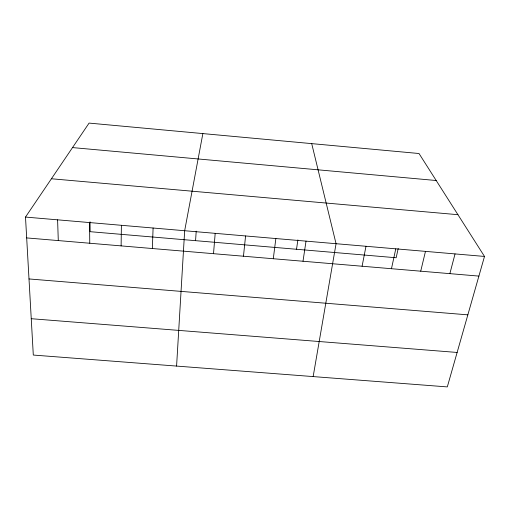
<?xml version="1.0" encoding="UTF-8"?>
<svg xmlns="http://www.w3.org/2000/svg" width="510" height="510" viewBox="0 0 510 510"><rect width="100%" height="100%" fill="white"/><g stroke="black" fill="none" stroke-linecap="round" stroke-linejoin="round"><path stroke-width="0.76" d="M121.119 245.89L121.393 225.299M152.35 248.523L153.096 228.015M176.587 366.078L184.665 230.724L202.865 133.588M195.566 240.669L196.21 231.157M213.511 253.687L215.188 233.344M243.461 256.218L245.584 235.951M273.29 258.736L275.859 238.546M296.527 249.269L297.872 239.885M303.004 261.248L306.019 241.134M313.153 376.584L336.058 243.71L311.706 143.622M362.094 266.233L365.982 246.279M391.463 268.713L395.786 248.835M398.195 248.491L396.168 257.76L90.136 231.687L90.04 221.799M420.718 271.186L425.474 251.379M449.865 273.647L455.041 253.916M484.5 256.441L447.308 386.905L33.303 355.056L25.5 217.075L89.084 123.095L419.016 153.516L484.5 256.441L25.5 217.075M31.244 318.705L457.132 352.455M29 278.945L467.848 314.849M26.679 237.915L478.896 276.095M51.421 178.761L457.942 214.697M72.509 147.588L436.19 180.514M57.598 219.829L58.287 240.58M89.562 222.57L89.766 243.238"/></g></svg>
